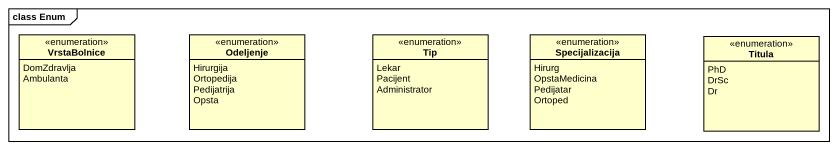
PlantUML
@startuml
mainframe class Enum
hide circle
hide empty members
enum VrstaBolnice {
  DomZdravlja
  Ambulanta
}
enum Odeljenje {
  Hirurgija
  Ortopedija
  Pedijatrija
  Opsta
}
enum Tip {
  Lekar
  Pacijent
  Administrator
}
enum Specijalizacija {
  Hirurg
  OpstaMedicina
  Pedijatar
  Ortoped
}
enum Titula {
  PhD
  DrSc
  Dr
}
@enduml
